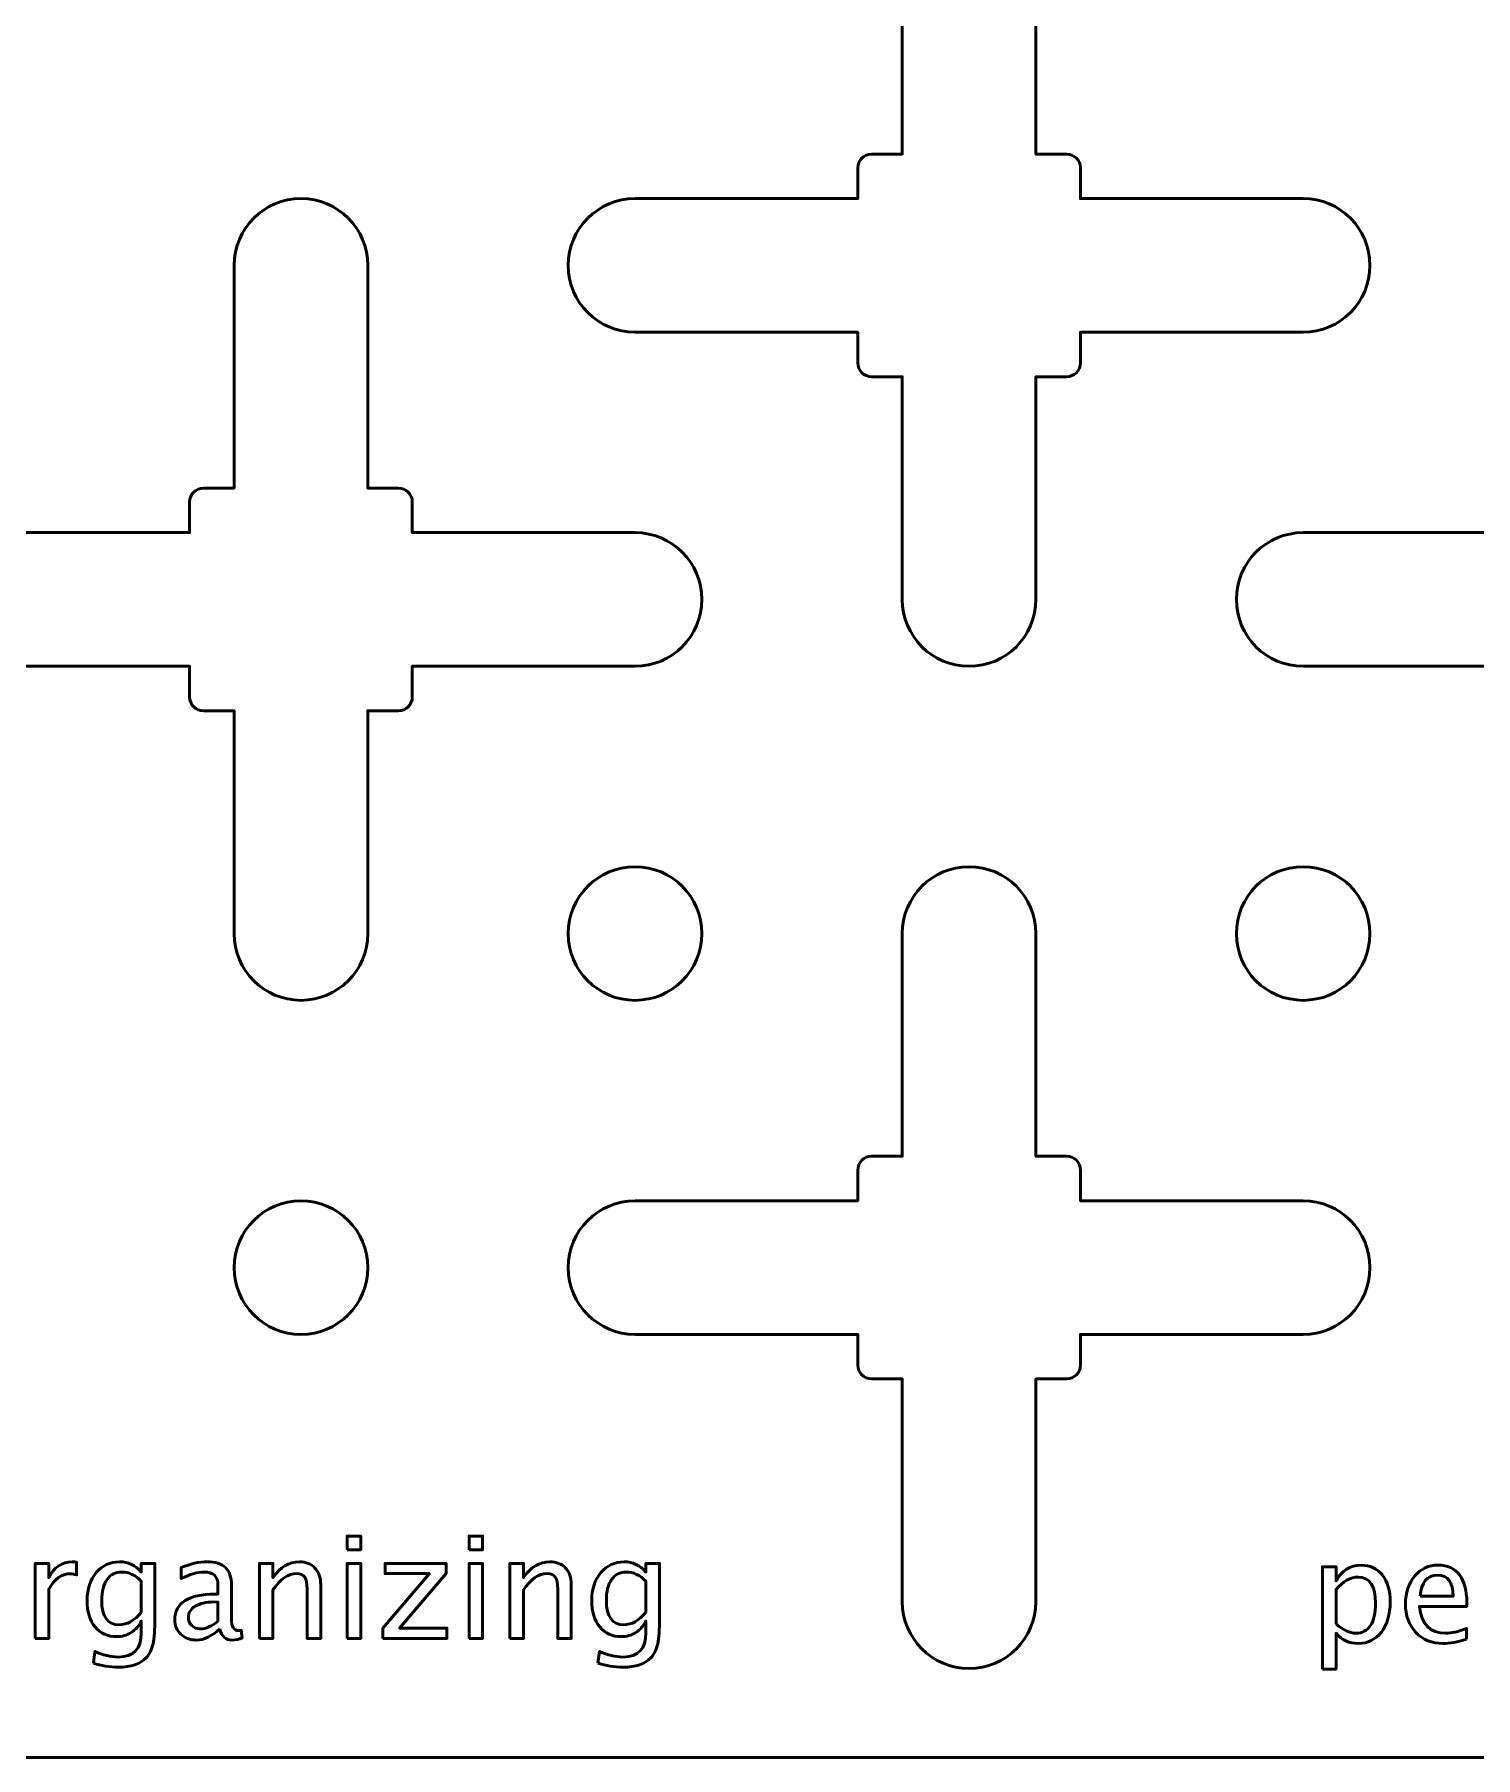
# Model space of a CAD drawing. Header units: centimetres. Extents: x -27.7 to 27.7, y -29.8 to 29.8.
# Drawn here: x -20.7 to -14.23, y -29.75 to -22.01 of the extents above; entities that cross this region are included whole.
import ezdxf

# ---------------------------------------------------------------- set-up
doc = ezdxf.new("R2010")
doc.units = ezdxf.units.CM
doc.header["$MEASUREMENT"] = 0
doc.layers.add('Layer 1', color=7, linetype='Continuous')

msp = doc.modelspace()

# ---------------------------------------------------------------- linework, layer by layer
at = {"layer": 'Layer 1', "lineweight": 53}
for centre in [(-17.99999, -26.05001), (-14.99999, -26.05001), (-19.49999, -27.55001)]:
    msp.add_ellipse(centre, major_axis=(0, 0.30001), ratio=1, dxfattribs=at)
for points, knots in [([(-27.7, -29.25), (-27.7, -29.25), (-27.7, 28.15), (-27.7, 28.15), (-27.7, 28.15), (-27.7, 28.42614), (-27.47614, 28.65), (-27.2, 28.65), (-27.2, 28.65), (-27.2, 28.65), (27.2, 28.65), (27.2, 28.65), (27.2, 28.65), (27.47614, 28.65), (27.7, 28.42614), (27.7, 28.15), (27.7, 28.15), (27.7, 28.15), (27.7, -29.25), (27.7, -29.25), (27.7, -29.25), (27.7, -29.52614), (27.47614, -29.75), (27.2, -29.75), (27.2, -29.75), (27.2, -29.75), (-27.2, -29.75), (-27.2, -29.75), (-27.2, -29.75), (-27.47614, -29.75), (-27.7, -29.52614), (-27.7, -29.25)], [0, 0, 0, 0, 0.1111111, 0.1111111, 0.1111111, 0.1111111, 0.2222222, 0.2222222, 0.2222222, 0.2222222, 0.3333333, 0.3333333, 0.3333333, 0.3333333, 0.4444444, 0.4444444, 0.4444444, 0.4444444, 0.5555556, 0.5555556, 0.5555556, 0.5555556, 0.6666667, 0.6666667, 0.6666667, 0.6666667, 0.7777778, 0.7777778, 0.7777778, 0.7777778, 1, 1, 1, 1]), ([(-16.8, -24.55), (-16.8, -24.55), (-16.8, -23.54998), (-16.8, -23.54998), (-16.8, -23.54998), (-16.8, -23.54998), (-16.9375, -23.54998), (-16.9375, -23.54998), (-16.9375, -23.54998), (-16.97202, -23.54998), (-17, -23.52199), (-17, -23.48748), (-17, -23.48748), (-17, -23.48748), (-17, -23.35), (-17, -23.35), (-17, -23.35), (-17, -23.35), (-18, -23.35), (-18, -23.35), (-18, -23.35), (-18.16569, -23.35), (-18.3, -23.21569), (-18.3, -23.05), (-18.3, -23.05), (-18.3, -22.88431), (-18.16569, -22.75), (-18, -22.75), (-18, -22.75), (-18, -22.75), (-17, -22.75), (-17, -22.75), (-17, -22.75), (-17, -22.75), (-17, -22.61252), (-17, -22.61252), (-17, -22.61252), (-17, -22.57801), (-16.97202, -22.55002), (-16.9375, -22.55002), (-16.9375, -22.55002), (-16.9375, -22.55002), (-16.8, -22.55002), (-16.8, -22.55002), (-16.8, -22.55002), (-16.8, -22.55002), (-16.8, -21.55), (-16.8, -21.55), (-16.8, -21.55), (-16.8, -21.38431), (-16.66569, -21.25), (-16.5, -21.25), (-16.5, -21.25), (-16.33431, -21.25), (-16.2, -21.38431), (-16.2, -21.55), (-16.2, -21.55), (-16.2, -21.55), (-16.2, -22.55002), (-16.2, -22.55002), (-16.2, -22.55002), (-16.2, -22.55002), (-16.0625, -22.55002), (-16.0625, -22.55002), (-16.0625, -22.55002), (-16.02798, -22.55002), (-16, -22.57801), (-16, -22.61252), (-16, -22.61252), (-16, -22.61252), (-16, -22.75), (-16, -22.75), (-16, -22.75), (-16, -22.75), (-15, -22.75), (-15, -22.75), (-15, -22.75), (-14.83431, -22.75), (-14.7, -22.88431), (-14.7, -23.05), (-14.7, -23.05), (-14.7, -23.21569), (-14.83431, -23.35), (-15, -23.35), (-15, -23.35), (-15, -23.35), (-16, -23.35), (-16, -23.35), (-16, -23.35), (-16, -23.35), (-16, -23.48748), (-16, -23.48748), (-16, -23.48748), (-16, -23.52199), (-16.02798, -23.54998), (-16.0625, -23.54998), (-16.0625, -23.54998), (-16.0625, -23.54998), (-16.2, -23.54998), (-16.2, -23.54998), (-16.2, -23.54998), (-16.2, -23.54998), (-16.2, -24.55), (-16.2, -24.55), (-16.2, -24.55), (-16.2, -24.71569), (-16.33431, -24.85), (-16.5, -24.85), (-16.5, -24.85), (-16.66569, -24.85), (-16.8, -24.71569), (-16.8, -24.55)], [0, 0, 0, 0, 0.0344828, 0.0344828, 0.0344828, 0.0344828, 0.0689655, 0.0689655, 0.0689655, 0.0689655, 0.1034483, 0.1034483, 0.1034483, 0.1034483, 0.137931, 0.137931, 0.137931, 0.137931, 0.1724138, 0.1724138, 0.1724138, 0.1724138, 0.2068966, 0.2068966, 0.2068966, 0.2068966, 0.2413793, 0.2413793, 0.2413793, 0.2413793, 0.2758621, 0.2758621, 0.2758621, 0.2758621, 0.3103448, 0.3103448, 0.3103448, 0.3103448, 0.3448276, 0.3448276, 0.3448276, 0.3448276, 0.3793103, 0.3793103, 0.3793103, 0.3793103, 0.4137931, 0.4137931, 0.4137931, 0.4137931, 0.4482759, 0.4482759, 0.4482759, 0.4482759, 0.4827586, 0.4827586, 0.4827586, 0.4827586, 0.5172414, 0.5172414, 0.5172414, 0.5172414, 0.5517241, 0.5517241, 0.5517241, 0.5517241, 0.5862069, 0.5862069, 0.5862069, 0.5862069, 0.6206897, 0.6206897, 0.6206897, 0.6206897, 0.6551724, 0.6551724, 0.6551724, 0.6551724, 0.6896552, 0.6896552, 0.6896552, 0.6896552, 0.7241379, 0.7241379, 0.7241379, 0.7241379, 0.7586207, 0.7586207, 0.7586207, 0.7586207, 0.7931034, 0.7931034, 0.7931034, 0.7931034, 0.8275862, 0.8275862, 0.8275862, 0.8275862, 0.862069, 0.862069, 0.862069, 0.862069, 0.8965517, 0.8965517, 0.8965517, 0.8965517, 0.9310345, 0.9310345, 0.9310345, 0.9310345, 1, 1, 1, 1]), ([(-19.8, -26.05), (-19.8, -26.05), (-19.8, -25.04998), (-19.8, -25.04998), (-19.8, -25.04998), (-19.8, -25.04998), (-19.9375, -25.04998), (-19.9375, -25.04998), (-19.9375, -25.04998), (-19.97202, -25.04998), (-20, -25.02199), (-20, -24.98748), (-20, -24.98748), (-20, -24.98748), (-20, -24.85), (-20, -24.85), (-20, -24.85), (-20, -24.85), (-21, -24.85), (-21, -24.85), (-21, -24.85), (-21.16569, -24.85), (-21.3, -24.71569), (-21.3, -24.55), (-21.3, -24.55), (-21.3, -24.38431), (-21.16569, -24.25), (-21, -24.25), (-21, -24.25), (-21, -24.25), (-20, -24.25), (-20, -24.25), (-20, -24.25), (-20, -24.25), (-20, -24.11252), (-20, -24.11252), (-20, -24.11252), (-20, -24.07801), (-19.97202, -24.05002), (-19.9375, -24.05002), (-19.9375, -24.05002), (-19.9375, -24.05002), (-19.8, -24.05002), (-19.8, -24.05002), (-19.8, -24.05002), (-19.8, -24.05002), (-19.8, -23.05), (-19.8, -23.05), (-19.8, -23.05), (-19.8, -22.88431), (-19.66569, -22.75), (-19.5, -22.75), (-19.5, -22.75), (-19.33431, -22.75), (-19.2, -22.88431), (-19.2, -23.05), (-19.2, -23.05), (-19.2, -23.05), (-19.2, -24.05002), (-19.2, -24.05002), (-19.2, -24.05002), (-19.2, -24.05002), (-19.0625, -24.05002), (-19.0625, -24.05002), (-19.0625, -24.05002), (-19.02798, -24.05002), (-19, -24.07801), (-19, -24.11252), (-19, -24.11252), (-19, -24.11252), (-19, -24.25), (-19, -24.25), (-19, -24.25), (-19, -24.25), (-18, -24.25), (-18, -24.25), (-18, -24.25), (-17.83431, -24.25), (-17.7, -24.38431), (-17.7, -24.55), (-17.7, -24.55), (-17.7, -24.71569), (-17.83431, -24.85), (-18, -24.85), (-18, -24.85), (-18, -24.85), (-19, -24.85), (-19, -24.85), (-19, -24.85), (-19, -24.85), (-19, -24.98748), (-19, -24.98748), (-19, -24.98748), (-19, -25.02199), (-19.02798, -25.04998), (-19.0625, -25.04998), (-19.0625, -25.04998), (-19.0625, -25.04998), (-19.2, -25.04998), (-19.2, -25.04998), (-19.2, -25.04998), (-19.2, -25.04998), (-19.2, -26.05), (-19.2, -26.05), (-19.2, -26.05), (-19.2, -26.21569), (-19.33431, -26.35), (-19.5, -26.35), (-19.5, -26.35), (-19.66569, -26.35), (-19.8, -26.21569), (-19.8, -26.05)], [0, 0, 0, 0, 0.0344828, 0.0344828, 0.0344828, 0.0344828, 0.0689655, 0.0689655, 0.0689655, 0.0689655, 0.1034483, 0.1034483, 0.1034483, 0.1034483, 0.137931, 0.137931, 0.137931, 0.137931, 0.1724138, 0.1724138, 0.1724138, 0.1724138, 0.2068966, 0.2068966, 0.2068966, 0.2068966, 0.2413793, 0.2413793, 0.2413793, 0.2413793, 0.2758621, 0.2758621, 0.2758621, 0.2758621, 0.3103448, 0.3103448, 0.3103448, 0.3103448, 0.3448276, 0.3448276, 0.3448276, 0.3448276, 0.3793103, 0.3793103, 0.3793103, 0.3793103, 0.4137931, 0.4137931, 0.4137931, 0.4137931, 0.4482759, 0.4482759, 0.4482759, 0.4482759, 0.4827586, 0.4827586, 0.4827586, 0.4827586, 0.5172414, 0.5172414, 0.5172414, 0.5172414, 0.5517241, 0.5517241, 0.5517241, 0.5517241, 0.5862069, 0.5862069, 0.5862069, 0.5862069, 0.6206897, 0.6206897, 0.6206897, 0.6206897, 0.6551724, 0.6551724, 0.6551724, 0.6551724, 0.6896552, 0.6896552, 0.6896552, 0.6896552, 0.7241379, 0.7241379, 0.7241379, 0.7241379, 0.7586207, 0.7586207, 0.7586207, 0.7586207, 0.7931034, 0.7931034, 0.7931034, 0.7931034, 0.8275862, 0.8275862, 0.8275862, 0.8275862, 0.862069, 0.862069, 0.862069, 0.862069, 0.8965517, 0.8965517, 0.8965517, 0.8965517, 0.9310345, 0.9310345, 0.9310345, 0.9310345, 1, 1, 1, 1]), ([(-13.8, -26.05), (-13.8, -26.05), (-13.8, -25.04998), (-13.8, -25.04998), (-13.8, -25.04998), (-13.8, -25.04998), (-13.9375, -25.04998), (-13.9375, -25.04998), (-13.9375, -25.04998), (-13.97202, -25.04998), (-14, -25.02199), (-14, -24.98748), (-14, -24.98748), (-14, -24.98748), (-14, -24.85), (-14, -24.85), (-14, -24.85), (-14, -24.85), (-15, -24.85), (-15, -24.85), (-15, -24.85), (-15.16569, -24.85), (-15.3, -24.71569), (-15.3, -24.55), (-15.3, -24.55), (-15.3, -24.38431), (-15.16569, -24.25), (-15, -24.25), (-15, -24.25), (-15, -24.25), (-14, -24.25), (-14, -24.25), (-14, -24.25), (-14, -24.25), (-14, -24.11252), (-14, -24.11252), (-14, -24.11252), (-14, -24.07801), (-13.97202, -24.05002), (-13.9375, -24.05002), (-13.9375, -24.05002), (-13.9375, -24.05002), (-13.8, -24.05002), (-13.8, -24.05002), (-13.8, -24.05002), (-13.8, -24.05002), (-13.8, -23.05), (-13.8, -23.05), (-13.8, -23.05), (-13.8, -22.88431), (-13.66569, -22.75), (-13.5, -22.75), (-13.5, -22.75), (-13.33431, -22.75), (-13.2, -22.88431), (-13.2, -23.05), (-13.2, -23.05), (-13.2, -23.05), (-13.2, -24.05002), (-13.2, -24.05002), (-13.2, -24.05002), (-13.2, -24.05002), (-13.0625, -24.05002), (-13.0625, -24.05002), (-13.0625, -24.05002), (-13.02798, -24.05002), (-13, -24.07801), (-13, -24.11252), (-13, -24.11252), (-13, -24.11252), (-13, -24.25), (-13, -24.25), (-13, -24.25), (-13, -24.25), (-12, -24.25), (-12, -24.25), (-12, -24.25), (-11.83431, -24.25), (-11.7, -24.38431), (-11.7, -24.55), (-11.7, -24.55), (-11.7, -24.71569), (-11.83431, -24.85), (-12, -24.85), (-12, -24.85), (-12, -24.85), (-13, -24.85), (-13, -24.85), (-13, -24.85), (-13, -24.85), (-13, -24.98748), (-13, -24.98748), (-13, -24.98748), (-13, -25.02199), (-13.02798, -25.04998), (-13.0625, -25.04998), (-13.0625, -25.04998), (-13.0625, -25.04998), (-13.2, -25.04998), (-13.2, -25.04998), (-13.2, -25.04998), (-13.2, -25.04998), (-13.2, -26.05), (-13.2, -26.05), (-13.2, -26.05), (-13.2, -26.21569), (-13.33431, -26.35), (-13.5, -26.35), (-13.5, -26.35), (-13.66569, -26.35), (-13.8, -26.21569), (-13.8, -26.05)], [0, 0, 0, 0, 0.0344828, 0.0344828, 0.0344828, 0.0344828, 0.0689655, 0.0689655, 0.0689655, 0.0689655, 0.1034483, 0.1034483, 0.1034483, 0.1034483, 0.137931, 0.137931, 0.137931, 0.137931, 0.1724138, 0.1724138, 0.1724138, 0.1724138, 0.2068966, 0.2068966, 0.2068966, 0.2068966, 0.2413793, 0.2413793, 0.2413793, 0.2413793, 0.2758621, 0.2758621, 0.2758621, 0.2758621, 0.3103448, 0.3103448, 0.3103448, 0.3103448, 0.3448276, 0.3448276, 0.3448276, 0.3448276, 0.3793103, 0.3793103, 0.3793103, 0.3793103, 0.4137931, 0.4137931, 0.4137931, 0.4137931, 0.4482759, 0.4482759, 0.4482759, 0.4482759, 0.4827586, 0.4827586, 0.4827586, 0.4827586, 0.5172414, 0.5172414, 0.5172414, 0.5172414, 0.5517241, 0.5517241, 0.5517241, 0.5517241, 0.5862069, 0.5862069, 0.5862069, 0.5862069, 0.6206897, 0.6206897, 0.6206897, 0.6206897, 0.6551724, 0.6551724, 0.6551724, 0.6551724, 0.6896552, 0.6896552, 0.6896552, 0.6896552, 0.7241379, 0.7241379, 0.7241379, 0.7241379, 0.7586207, 0.7586207, 0.7586207, 0.7586207, 0.7931034, 0.7931034, 0.7931034, 0.7931034, 0.8275862, 0.8275862, 0.8275862, 0.8275862, 0.862069, 0.862069, 0.862069, 0.862069, 0.8965517, 0.8965517, 0.8965517, 0.8965517, 0.9310345, 0.9310345, 0.9310345, 0.9310345, 1, 1, 1, 1]), ([(-16.8, -29.05), (-16.8, -29.05), (-16.8, -28.04998), (-16.8, -28.04998), (-16.8, -28.04998), (-16.8, -28.04998), (-16.9375, -28.04998), (-16.9375, -28.04998), (-16.9375, -28.04998), (-16.97202, -28.04998), (-17, -28.02199), (-17, -27.98748), (-17, -27.98748), (-17, -27.98748), (-17, -27.85), (-17, -27.85), (-17, -27.85), (-17, -27.85), (-18, -27.85), (-18, -27.85), (-18, -27.85), (-18.16569, -27.85), (-18.3, -27.71569), (-18.3, -27.55), (-18.3, -27.55), (-18.3, -27.38431), (-18.16569, -27.25), (-18, -27.25), (-18, -27.25), (-18, -27.25), (-17, -27.25), (-17, -27.25), (-17, -27.25), (-17, -27.25), (-17, -27.11252), (-17, -27.11252), (-17, -27.11252), (-17, -27.07801), (-16.97202, -27.05002), (-16.9375, -27.05002), (-16.9375, -27.05002), (-16.9375, -27.05002), (-16.8, -27.05002), (-16.8, -27.05002), (-16.8, -27.05002), (-16.8, -27.05002), (-16.8, -26.05), (-16.8, -26.05), (-16.8, -26.05), (-16.8, -25.88431), (-16.66569, -25.75), (-16.5, -25.75), (-16.5, -25.75), (-16.33431, -25.75), (-16.2, -25.88431), (-16.2, -26.05), (-16.2, -26.05), (-16.2, -26.05), (-16.2, -27.05002), (-16.2, -27.05002), (-16.2, -27.05002), (-16.2, -27.05002), (-16.0625, -27.05002), (-16.0625, -27.05002), (-16.0625, -27.05002), (-16.02798, -27.05002), (-16, -27.07801), (-16, -27.11252), (-16, -27.11252), (-16, -27.11252), (-16, -27.25), (-16, -27.25), (-16, -27.25), (-16, -27.25), (-15, -27.25), (-15, -27.25), (-15, -27.25), (-14.83431, -27.25), (-14.7, -27.38431), (-14.7, -27.55), (-14.7, -27.55), (-14.7, -27.71569), (-14.83431, -27.85), (-15, -27.85), (-15, -27.85), (-15, -27.85), (-16, -27.85), (-16, -27.85), (-16, -27.85), (-16, -27.85), (-16, -27.98748), (-16, -27.98748), (-16, -27.98748), (-16, -28.02199), (-16.02798, -28.04998), (-16.0625, -28.04998), (-16.0625, -28.04998), (-16.0625, -28.04998), (-16.2, -28.04998), (-16.2, -28.04998), (-16.2, -28.04998), (-16.2, -28.04998), (-16.2, -29.05), (-16.2, -29.05), (-16.2, -29.05), (-16.2, -29.21569), (-16.33431, -29.35), (-16.5, -29.35), (-16.5, -29.35), (-16.66569, -29.35), (-16.8, -29.21569), (-16.8, -29.05)], [0, 0, 0, 0, 0.0344828, 0.0344828, 0.0344828, 0.0344828, 0.0689655, 0.0689655, 0.0689655, 0.0689655, 0.1034483, 0.1034483, 0.1034483, 0.1034483, 0.137931, 0.137931, 0.137931, 0.137931, 0.1724138, 0.1724138, 0.1724138, 0.1724138, 0.2068966, 0.2068966, 0.2068966, 0.2068966, 0.2413793, 0.2413793, 0.2413793, 0.2413793, 0.2758621, 0.2758621, 0.2758621, 0.2758621, 0.3103448, 0.3103448, 0.3103448, 0.3103448, 0.3448276, 0.3448276, 0.3448276, 0.3448276, 0.3793103, 0.3793103, 0.3793103, 0.3793103, 0.4137931, 0.4137931, 0.4137931, 0.4137931, 0.4482759, 0.4482759, 0.4482759, 0.4482759, 0.4827586, 0.4827586, 0.4827586, 0.4827586, 0.5172414, 0.5172414, 0.5172414, 0.5172414, 0.5517241, 0.5517241, 0.5517241, 0.5517241, 0.5862069, 0.5862069, 0.5862069, 0.5862069, 0.6206897, 0.6206897, 0.6206897, 0.6206897, 0.6551724, 0.6551724, 0.6551724, 0.6551724, 0.6896552, 0.6896552, 0.6896552, 0.6896552, 0.7241379, 0.7241379, 0.7241379, 0.7241379, 0.7586207, 0.7586207, 0.7586207, 0.7586207, 0.7931034, 0.7931034, 0.7931034, 0.7931034, 0.8275862, 0.8275862, 0.8275862, 0.8275862, 0.862069, 0.862069, 0.862069, 0.862069, 0.8965517, 0.8965517, 0.8965517, 0.8965517, 0.9310345, 0.9310345, 0.9310345, 0.9310345, 1, 1, 1, 1])]:
    msp.add_open_spline(points, degree=3, knots=knots, dxfattribs=at)
at = {"layer": 'Layer 1', "color": 5, "lineweight": 53}
for points, knots in [([(-19.29268, -28.81664), (-19.29268, -28.81664), (-19.29268, -28.75568), (-19.29268, -28.75568), (-19.29268, -28.75568), (-19.29268, -28.75568), (-19.23172, -28.75568), (-19.23172, -28.75568), (-19.23172, -28.75568), (-19.23172, -28.75568), (-19.23172, -28.81664), (-19.23172, -28.81664), (-19.23172, -28.81664), (-19.23172, -28.81664), (-19.29268, -28.81664), (-19.29268, -28.81664)], [0, 0, 0, 0, 0.2, 0.2, 0.2, 0.2, 0.4, 0.4, 0.4, 0.4, 0.6, 0.6, 0.6, 0.6, 1, 1, 1, 1]), ([(-18.7452, -28.81664), (-18.7452, -28.81664), (-18.7452, -28.75568), (-18.7452, -28.75568), (-18.7452, -28.75568), (-18.7452, -28.75568), (-18.68424, -28.75568), (-18.68424, -28.75568), (-18.68424, -28.75568), (-18.68424, -28.75568), (-18.68424, -28.81664), (-18.68424, -28.81664), (-18.68424, -28.81664), (-18.68424, -28.81664), (-18.7452, -28.81664), (-18.7452, -28.81664)], [0, 0, 0, 0, 0.2, 0.2, 0.2, 0.2, 0.4, 0.4, 0.4, 0.4, 0.6, 0.6, 0.6, 0.6, 1, 1, 1, 1]), ([(-20.69317, -29.21479), (-20.69317, -29.21479), (-20.69317, -28.87824), (-20.69317, -28.87824), (-20.69317, -28.87824), (-20.69317, -28.87824), (-20.63221, -28.87824), (-20.63221, -28.87824), (-20.63221, -28.87824), (-20.63221, -28.87824), (-20.63221, -28.94185), (-20.63221, -28.94185), (-20.63221, -28.94185), (-20.60797, -28.89475), (-20.57284, -28.87125), (-20.52669, -28.87125), (-20.52669, -28.87125), (-20.52045, -28.87125), (-20.51389, -28.87178), (-20.50711, -28.87284), (-20.50711, -28.87284), (-20.50711, -28.87284), (-20.50711, -28.92989), (-20.50711, -28.92989), (-20.50711, -28.92989), (-20.5177, -28.92639), (-20.52701, -28.92459), (-20.53505, -28.92459), (-20.53505, -28.92459), (-20.57379, -28.92459), (-20.60617, -28.94745), (-20.63221, -28.99328), (-20.63221, -28.99328), (-20.63221, -28.99328), (-20.63221, -29.21479), (-20.63221, -29.21479), (-20.63221, -29.21479), (-20.63221, -29.21479), (-20.69317, -29.21479), (-20.69317, -29.21479)], [0, 0, 0, 0, 0.0909091, 0.0909091, 0.0909091, 0.0909091, 0.1818182, 0.1818182, 0.1818182, 0.1818182, 0.2727273, 0.2727273, 0.2727273, 0.2727273, 0.3636364, 0.3636364, 0.3636364, 0.3636364, 0.4545455, 0.4545455, 0.4545455, 0.4545455, 0.5454545, 0.5454545, 0.5454545, 0.5454545, 0.6363636, 0.6363636, 0.6363636, 0.6363636, 0.7272727, 0.7272727, 0.7272727, 0.7272727, 0.8181818, 0.8181818, 0.8181818, 0.8181818, 1, 1, 1, 1]), ([(-20.43208, -29.32655), (-20.43208, -29.32655), (-20.42488, -29.27385), (-20.42488, -29.27385), (-20.42488, -29.27385), (-20.38953, -29.29036), (-20.3545, -29.29861), (-20.3199, -29.29861), (-20.3199, -29.29861), (-20.25121, -29.29861), (-20.21681, -29.2622), (-20.21681, -29.1895), (-20.21681, -29.1895), (-20.21681, -29.1895), (-20.21681, -29.13658), (-20.21681, -29.13658), (-20.21681, -29.13658), (-20.2274, -29.15891), (-20.24243, -29.17616), (-20.26201, -29.18854), (-20.26201, -29.18854), (-20.28158, -29.20093), (-20.30339, -29.20717), (-20.32741, -29.20717), (-20.32741, -29.20717), (-20.36816, -29.20717), (-20.40044, -29.19256), (-20.42425, -29.16335), (-20.42425, -29.16335), (-20.44806, -29.13414), (-20.46002, -29.09456), (-20.46002, -29.04461), (-20.46002, -29.04461), (-20.46002, -28.99349), (-20.44647, -28.95179), (-20.41938, -28.91951), (-20.41938, -28.91951), (-20.39218, -28.88734), (-20.35715, -28.87125), (-20.31408, -28.87125), (-20.31408, -28.87125), (-20.2764, -28.87125), (-20.24391, -28.88649), (-20.21681, -28.91708), (-20.21681, -28.91708), (-20.21681, -28.91708), (-20.21681, -28.87824), (-20.21681, -28.87824), (-20.21681, -28.87824), (-20.21681, -28.87824), (-20.15585, -28.87824), (-20.15585, -28.87824), (-20.15585, -28.87824), (-20.15585, -28.87824), (-20.15585, -29.12293), (-20.15585, -29.12293), (-20.15585, -29.12293), (-20.15585, -29.17553), (-20.15861, -29.21447), (-20.16411, -29.23977), (-20.16411, -29.23977), (-20.16951, -29.26506), (-20.17988, -29.2858), (-20.19491, -29.30189), (-20.19491, -29.30189), (-20.22158, -29.33015), (-20.26328, -29.34433), (-20.3199, -29.34433), (-20.3199, -29.34433), (-20.35874, -29.34433), (-20.3961, -29.3384), (-20.43208, -29.32655)], [0, 0, 0, 0, 0.0526316, 0.0526316, 0.0526316, 0.0526316, 0.1052632, 0.1052632, 0.1052632, 0.1052632, 0.1578947, 0.1578947, 0.1578947, 0.1578947, 0.2105263, 0.2105263, 0.2105263, 0.2105263, 0.2631579, 0.2631579, 0.2631579, 0.2631579, 0.3157895, 0.3157895, 0.3157895, 0.3157895, 0.3684211, 0.3684211, 0.3684211, 0.3684211, 0.4210526, 0.4210526, 0.4210526, 0.4210526, 0.4736842, 0.4736842, 0.4736842, 0.4736842, 0.5263158, 0.5263158, 0.5263158, 0.5263158, 0.5789474, 0.5789474, 0.5789474, 0.5789474, 0.6315789, 0.6315789, 0.6315789, 0.6315789, 0.6842105, 0.6842105, 0.6842105, 0.6842105, 0.7368421, 0.7368421, 0.7368421, 0.7368421, 0.7894737, 0.7894737, 0.7894737, 0.7894737, 0.8421053, 0.8421053, 0.8421053, 0.8421053, 0.8947368, 0.8947368, 0.8947368, 0.8947368, 1, 1, 1, 1]), ([(-20.21681, -29.09837), (-20.21681, -29.09837), (-20.21681, -28.95878), (-20.21681, -28.95878), (-20.21681, -28.95878), (-20.2437, -28.93094), (-20.27301, -28.91697), (-20.30466, -28.91697), (-20.30466, -28.91697), (-20.33281, -28.91697), (-20.35482, -28.92819), (-20.3707, -28.95074), (-20.3707, -28.95074), (-20.38668, -28.97317), (-20.39461, -29.00439), (-20.39461, -29.04419), (-20.39461, -29.04419), (-20.39461, -29.11732), (-20.36869, -29.15383), (-20.31672, -29.15383), (-20.31672, -29.15383), (-20.28137, -29.15383), (-20.24804, -29.13531), (-20.21681, -29.09837)], [0, 0, 0, 0, 0.1428571, 0.1428571, 0.1428571, 0.1428571, 0.2857143, 0.2857143, 0.2857143, 0.2857143, 0.4285714, 0.4285714, 0.4285714, 0.4285714, 0.5714286, 0.5714286, 0.5714286, 0.5714286, 0.7142857, 0.7142857, 0.7142857, 0.7142857, 1, 1, 1, 1]), ([(-19.86397, -29.17193), (-19.90059, -29.20558), (-19.93583, -29.22241), (-19.9697, -29.22241), (-19.9697, -29.22241), (-19.99753, -29.22241), (-20.02071, -29.21373), (-20.03902, -29.19627), (-20.03902, -29.19627), (-20.05743, -29.17881), (-20.06664, -29.15679), (-20.06664, -29.13023), (-20.06664, -29.13023), (-20.06664, -29.0935), (-20.05119, -29.06525), (-20.02028, -29.04556), (-20.02028, -29.04556), (-19.98938, -29.02588), (-19.94504, -29.01603), (-19.88725, -29.01603), (-19.88725, -29.01603), (-19.88725, -29.01603), (-19.87296, -29.01603), (-19.87296, -29.01603), (-19.87296, -29.01603), (-19.87296, -29.01603), (-19.87296, -28.9755), (-19.87296, -28.9755), (-19.87296, -28.9755), (-19.87296, -28.93645), (-19.89328, -28.91697), (-19.93403, -28.91697), (-19.93403, -28.91697), (-19.96557, -28.91697), (-20.00007, -28.92692), (-20.03743, -28.94682), (-20.03743, -28.94682), (-20.03743, -28.94682), (-20.03743, -28.89665), (-20.03743, -28.89665), (-20.03743, -28.89665), (-19.99637, -28.87972), (-19.95763, -28.87125), (-19.92133, -28.87125), (-19.92133, -28.87125), (-19.88397, -28.87125), (-19.85635, -28.87972), (-19.83867, -28.89676), (-19.83867, -28.89676), (-19.82089, -28.9138), (-19.812, -28.94005), (-19.812, -28.9755), (-19.812, -28.9755), (-19.812, -28.9755), (-19.812, -29.12758), (-19.812, -29.12758), (-19.812, -29.12758), (-19.812, -29.1624), (-19.80132, -29.17986), (-19.77983, -29.17986), (-19.77983, -29.17986), (-19.77719, -29.17986), (-19.77327, -29.17944), (-19.76808, -29.17859), (-19.76808, -29.17859), (-19.76808, -29.17859), (-19.76374, -29.21246), (-19.76374, -29.21246), (-19.76374, -29.21246), (-19.77761, -29.21913), (-19.79285, -29.22241), (-19.80957, -29.22241), (-19.80957, -29.22241), (-19.83804, -29.22241), (-19.85614, -29.20558), (-19.86397, -29.17193)], [0, 0, 0, 0, 0.05, 0.05, 0.05, 0.05, 0.1, 0.1, 0.1, 0.1, 0.15, 0.15, 0.15, 0.15, 0.2, 0.2, 0.2, 0.2, 0.25, 0.25, 0.25, 0.25, 0.3, 0.3, 0.3, 0.3, 0.35, 0.35, 0.35, 0.35, 0.4, 0.4, 0.4, 0.4, 0.45, 0.45, 0.45, 0.45, 0.5, 0.5, 0.5, 0.5, 0.55, 0.55, 0.55, 0.55, 0.6, 0.6, 0.6, 0.6, 0.65, 0.65, 0.65, 0.65, 0.7, 0.7, 0.7, 0.7, 0.75, 0.75, 0.75, 0.75, 0.8, 0.8, 0.8, 0.8, 0.85, 0.85, 0.85, 0.85, 0.9, 0.9, 0.9, 0.9, 1, 1, 1, 1]), ([(-19.6868, -29.21479), (-19.6868, -29.21479), (-19.6868, -28.87824), (-19.6868, -28.87824), (-19.6868, -28.87824), (-19.6868, -28.87824), (-19.62584, -28.87824), (-19.62584, -28.87824), (-19.62584, -28.87824), (-19.62584, -28.87824), (-19.62584, -28.94185), (-19.62584, -28.94185), (-19.62584, -28.94185), (-19.59356, -28.89475), (-19.55398, -28.87125), (-19.5072, -28.87125), (-19.5072, -28.87125), (-19.47778, -28.87125), (-19.45439, -28.88046), (-19.43714, -28.89898), (-19.43714, -28.89898), (-19.41989, -28.9174), (-19.41121, -28.94227), (-19.41121, -28.97338), (-19.41121, -28.97338), (-19.41121, -28.97338), (-19.41121, -29.21479), (-19.41121, -29.21479), (-19.41121, -29.21479), (-19.41121, -29.21479), (-19.47217, -29.21479), (-19.47217, -29.21479), (-19.47217, -29.21479), (-19.47217, -29.21479), (-19.47217, -28.99328), (-19.47217, -28.99328), (-19.47217, -28.99328), (-19.47217, -28.9683), (-19.47587, -28.95052), (-19.48318, -28.93994), (-19.48318, -28.93994), (-19.49058, -28.92925), (-19.50276, -28.92396), (-19.51979, -28.92396), (-19.51979, -28.92396), (-19.55726, -28.92396), (-19.59261, -28.94841), (-19.62584, -28.9973), (-19.62584, -28.9973), (-19.62584, -28.9973), (-19.62584, -29.21479), (-19.62584, -29.21479), (-19.62584, -29.21479), (-19.62584, -29.21479), (-19.6868, -29.21479), (-19.6868, -29.21479)], [0, 0, 0, 0, 0.0666667, 0.0666667, 0.0666667, 0.0666667, 0.1333333, 0.1333333, 0.1333333, 0.1333333, 0.2, 0.2, 0.2, 0.2, 0.2666667, 0.2666667, 0.2666667, 0.2666667, 0.3333333, 0.3333333, 0.3333333, 0.3333333, 0.4, 0.4, 0.4, 0.4, 0.4666667, 0.4666667, 0.4666667, 0.4666667, 0.5333333, 0.5333333, 0.5333333, 0.5333333, 0.6, 0.6, 0.6, 0.6, 0.6666667, 0.6666667, 0.6666667, 0.6666667, 0.7333333, 0.7333333, 0.7333333, 0.7333333, 0.8, 0.8, 0.8, 0.8, 0.8666667, 0.8666667, 0.8666667, 0.8666667, 1, 1, 1, 1]), ([(-19.29268, -29.21479), (-19.29268, -29.21479), (-19.29268, -28.87824), (-19.29268, -28.87824), (-19.29268, -28.87824), (-19.29268, -28.87824), (-19.23172, -28.87824), (-19.23172, -28.87824), (-19.23172, -28.87824), (-19.23172, -28.87824), (-19.23172, -29.21479), (-19.23172, -29.21479), (-19.23172, -29.21479), (-19.23172, -29.21479), (-19.29268, -29.21479), (-19.29268, -29.21479)], [0, 0, 0, 0, 0.2, 0.2, 0.2, 0.2, 0.4, 0.4, 0.4, 0.4, 0.6, 0.6, 0.6, 0.6, 1, 1, 1, 1]), ([(-19.13202, -29.21479), (-19.13202, -29.21479), (-19.13202, -29.16907), (-19.13202, -29.16907), (-19.13202, -29.16907), (-19.13202, -29.16907), (-18.92321, -28.92396), (-18.92321, -28.92396), (-18.92321, -28.92396), (-18.92321, -28.92396), (-19.12239, -28.92396), (-19.12239, -28.92396), (-19.12239, -28.92396), (-19.12239, -28.92396), (-19.12239, -28.87824), (-19.12239, -28.87824), (-19.12239, -28.87824), (-19.12239, -28.87824), (-18.84817, -28.87824), (-18.84817, -28.87824), (-18.84817, -28.87824), (-18.84817, -28.87824), (-18.84817, -28.92396), (-18.84817, -28.92396), (-18.84817, -28.92396), (-18.84817, -28.92396), (-19.05698, -29.16907), (-19.05698, -29.16907), (-19.05698, -29.16907), (-19.05698, -29.16907), (-18.84436, -29.16907), (-18.84436, -29.16907), (-18.84436, -29.16907), (-18.84436, -29.16907), (-18.84436, -29.21479), (-18.84436, -29.21479), (-18.84436, -29.21479), (-18.84436, -29.21479), (-19.13202, -29.21479), (-19.13202, -29.21479)], [0, 0, 0, 0, 0.0909091, 0.0909091, 0.0909091, 0.0909091, 0.1818182, 0.1818182, 0.1818182, 0.1818182, 0.2727273, 0.2727273, 0.2727273, 0.2727273, 0.3636364, 0.3636364, 0.3636364, 0.3636364, 0.4545455, 0.4545455, 0.4545455, 0.4545455, 0.5454545, 0.5454545, 0.5454545, 0.5454545, 0.6363636, 0.6363636, 0.6363636, 0.6363636, 0.7272727, 0.7272727, 0.7272727, 0.7272727, 0.8181818, 0.8181818, 0.8181818, 0.8181818, 1, 1, 1, 1]), ([(-18.7452, -29.21479), (-18.7452, -29.21479), (-18.7452, -28.87824), (-18.7452, -28.87824), (-18.7452, -28.87824), (-18.7452, -28.87824), (-18.68424, -28.87824), (-18.68424, -28.87824), (-18.68424, -28.87824), (-18.68424, -28.87824), (-18.68424, -29.21479), (-18.68424, -29.21479), (-18.68424, -29.21479), (-18.68424, -29.21479), (-18.7452, -29.21479), (-18.7452, -29.21479)], [0, 0, 0, 0, 0.2, 0.2, 0.2, 0.2, 0.4, 0.4, 0.4, 0.4, 0.6, 0.6, 0.6, 0.6, 1, 1, 1, 1]), ([(-18.56168, -29.21479), (-18.56168, -29.21479), (-18.56168, -28.87824), (-18.56168, -28.87824), (-18.56168, -28.87824), (-18.56168, -28.87824), (-18.50072, -28.87824), (-18.50072, -28.87824), (-18.50072, -28.87824), (-18.50072, -28.87824), (-18.50072, -28.94185), (-18.50072, -28.94185), (-18.50072, -28.94185), (-18.46844, -28.89475), (-18.42886, -28.87125), (-18.38208, -28.87125), (-18.38208, -28.87125), (-18.35266, -28.87125), (-18.32927, -28.88046), (-18.31202, -28.89898), (-18.31202, -28.89898), (-18.29477, -28.9174), (-18.28609, -28.94227), (-18.28609, -28.97338), (-18.28609, -28.97338), (-18.28609, -28.97338), (-18.28609, -29.21479), (-18.28609, -29.21479), (-18.28609, -29.21479), (-18.28609, -29.21479), (-18.34705, -29.21479), (-18.34705, -29.21479), (-18.34705, -29.21479), (-18.34705, -29.21479), (-18.34705, -28.99328), (-18.34705, -28.99328), (-18.34705, -28.99328), (-18.34705, -28.9683), (-18.35075, -28.95052), (-18.35806, -28.93994), (-18.35806, -28.93994), (-18.36546, -28.92925), (-18.37764, -28.92396), (-18.39467, -28.92396), (-18.39467, -28.92396), (-18.43214, -28.92396), (-18.46749, -28.94841), (-18.50072, -28.9973), (-18.50072, -28.9973), (-18.50072, -28.9973), (-18.50072, -29.21479), (-18.50072, -29.21479), (-18.50072, -29.21479), (-18.50072, -29.21479), (-18.56168, -29.21479), (-18.56168, -29.21479)], [0, 0, 0, 0, 0.0666667, 0.0666667, 0.0666667, 0.0666667, 0.1333333, 0.1333333, 0.1333333, 0.1333333, 0.2, 0.2, 0.2, 0.2, 0.2666667, 0.2666667, 0.2666667, 0.2666667, 0.3333333, 0.3333333, 0.3333333, 0.3333333, 0.4, 0.4, 0.4, 0.4, 0.4666667, 0.4666667, 0.4666667, 0.4666667, 0.5333333, 0.5333333, 0.5333333, 0.5333333, 0.6, 0.6, 0.6, 0.6, 0.6666667, 0.6666667, 0.6666667, 0.6666667, 0.7333333, 0.7333333, 0.7333333, 0.7333333, 0.8, 0.8, 0.8, 0.8, 0.8666667, 0.8666667, 0.8666667, 0.8666667, 1, 1, 1, 1]), ([(-18.16629, -29.32655), (-18.16629, -29.32655), (-18.15909, -29.27385), (-18.15909, -29.27385), (-18.15909, -29.27385), (-18.12374, -29.29036), (-18.08871, -29.29861), (-18.05411, -29.29861), (-18.05411, -29.29861), (-17.98542, -29.29861), (-17.95102, -29.2622), (-17.95102, -29.1895), (-17.95102, -29.1895), (-17.95102, -29.1895), (-17.95102, -29.13658), (-17.95102, -29.13658), (-17.95102, -29.13658), (-17.96161, -29.15891), (-17.97664, -29.17616), (-17.99622, -29.18854), (-17.99622, -29.18854), (-18.01579, -29.20093), (-18.0376, -29.20717), (-18.06162, -29.20717), (-18.06162, -29.20717), (-18.10237, -29.20717), (-18.13465, -29.19256), (-18.15846, -29.16335), (-18.15846, -29.16335), (-18.18227, -29.13414), (-18.19423, -29.09456), (-18.19423, -29.04461), (-18.19423, -29.04461), (-18.19423, -28.99349), (-18.18068, -28.95179), (-18.15359, -28.91951), (-18.15359, -28.91951), (-18.12639, -28.88734), (-18.09136, -28.87125), (-18.04829, -28.87125), (-18.04829, -28.87125), (-18.01061, -28.87125), (-17.97812, -28.88649), (-17.95102, -28.91708), (-17.95102, -28.91708), (-17.95102, -28.91708), (-17.95102, -28.87824), (-17.95102, -28.87824), (-17.95102, -28.87824), (-17.95102, -28.87824), (-17.89006, -28.87824), (-17.89006, -28.87824), (-17.89006, -28.87824), (-17.89006, -28.87824), (-17.89006, -29.12293), (-17.89006, -29.12293), (-17.89006, -29.12293), (-17.89006, -29.17553), (-17.89282, -29.21447), (-17.89832, -29.23977), (-17.89832, -29.23977), (-17.90372, -29.26506), (-17.91409, -29.2858), (-17.92912, -29.30189), (-17.92912, -29.30189), (-17.95579, -29.33015), (-17.99749, -29.34433), (-18.05411, -29.34433), (-18.05411, -29.34433), (-18.09295, -29.34433), (-18.13031, -29.3384), (-18.16629, -29.32655)], [0, 0, 0, 0, 0.0526316, 0.0526316, 0.0526316, 0.0526316, 0.1052632, 0.1052632, 0.1052632, 0.1052632, 0.1578947, 0.1578947, 0.1578947, 0.1578947, 0.2105263, 0.2105263, 0.2105263, 0.2105263, 0.2631579, 0.2631579, 0.2631579, 0.2631579, 0.3157895, 0.3157895, 0.3157895, 0.3157895, 0.3684211, 0.3684211, 0.3684211, 0.3684211, 0.4210526, 0.4210526, 0.4210526, 0.4210526, 0.4736842, 0.4736842, 0.4736842, 0.4736842, 0.5263158, 0.5263158, 0.5263158, 0.5263158, 0.5789474, 0.5789474, 0.5789474, 0.5789474, 0.6315789, 0.6315789, 0.6315789, 0.6315789, 0.6842105, 0.6842105, 0.6842105, 0.6842105, 0.7368421, 0.7368421, 0.7368421, 0.7368421, 0.7894737, 0.7894737, 0.7894737, 0.7894737, 0.8421053, 0.8421053, 0.8421053, 0.8421053, 0.8947368, 0.8947368, 0.8947368, 0.8947368, 1, 1, 1, 1]), ([(-17.95102, -29.09837), (-17.95102, -29.09837), (-17.95102, -28.95878), (-17.95102, -28.95878), (-17.95102, -28.95878), (-17.97791, -28.93094), (-18.00722, -28.91697), (-18.03887, -28.91697), (-18.03887, -28.91697), (-18.06702, -28.91697), (-18.08903, -28.92819), (-18.10491, -28.95074), (-18.10491, -28.95074), (-18.12089, -28.97317), (-18.12882, -29.00439), (-18.12882, -29.04419), (-18.12882, -29.04419), (-18.12882, -29.11732), (-18.1029, -29.15383), (-18.05093, -29.15383), (-18.05093, -29.15383), (-18.01558, -29.15383), (-17.98225, -29.13531), (-17.95102, -29.09837)], [0, 0, 0, 0, 0.1428571, 0.1428571, 0.1428571, 0.1428571, 0.2857143, 0.2857143, 0.2857143, 0.2857143, 0.4285714, 0.4285714, 0.4285714, 0.4285714, 0.5714286, 0.5714286, 0.5714286, 0.5714286, 0.7142857, 0.7142857, 0.7142857, 0.7142857, 1, 1, 1, 1]), ([(-14.91352, -29.35259), (-14.91352, -29.35259), (-14.91352, -28.89348), (-14.91352, -28.89348), (-14.91352, -28.89348), (-14.91352, -28.89348), (-14.85256, -28.89348), (-14.85256, -28.89348), (-14.85256, -28.89348), (-14.85256, -28.89348), (-14.85256, -28.95709), (-14.85256, -28.95709), (-14.85256, -28.95709), (-14.82758, -28.90999), (-14.79001, -28.88649), (-14.73995, -28.88649), (-14.73995, -28.88649), (-14.69942, -28.88649), (-14.66756, -28.90121), (-14.64428, -28.93073), (-14.64428, -28.93073), (-14.621, -28.96026), (-14.60935, -29.00058), (-14.60935, -29.0517), (-14.60935, -29.0517), (-14.60935, -29.10737), (-14.62258, -29.15235), (-14.64894, -29.18643), (-14.64894, -29.18643), (-14.67529, -29.22061), (-14.71, -29.23765), (-14.75297, -29.23765), (-14.75297, -29.23765), (-14.79287, -29.23765), (-14.8261, -29.22241), (-14.85256, -29.19182), (-14.85256, -29.19182), (-14.85256, -29.19182), (-14.85256, -29.35259), (-14.85256, -29.35259), (-14.85256, -29.35259), (-14.85256, -29.35259), (-14.91352, -29.35259), (-14.91352, -29.35259)], [0, 0, 0, 0, 0.0833333, 0.0833333, 0.0833333, 0.0833333, 0.1666667, 0.1666667, 0.1666667, 0.1666667, 0.25, 0.25, 0.25, 0.25, 0.3333333, 0.3333333, 0.3333333, 0.3333333, 0.4166667, 0.4166667, 0.4166667, 0.4166667, 0.5, 0.5, 0.5, 0.5, 0.5833333, 0.5833333, 0.5833333, 0.5833333, 0.6666667, 0.6666667, 0.6666667, 0.6666667, 0.75, 0.75, 0.75, 0.75, 0.8333333, 0.8333333, 0.8333333, 0.8333333, 1, 1, 1, 1]), ([(-14.26687, -29.21923), (-14.30783, -29.23151), (-14.34286, -29.23765), (-14.37207, -29.23765), (-14.37207, -29.23765), (-14.42192, -29.23765), (-14.46245, -29.22114), (-14.49368, -29.18823), (-14.49368, -29.18823), (-14.5249, -29.15531), (-14.54056, -29.11266), (-14.54056, -29.06017), (-14.54056, -29.06017), (-14.54056, -29.00926), (-14.5268, -28.96746), (-14.49918, -28.93475), (-14.49918, -28.93475), (-14.47156, -28.90216), (-14.43621, -28.88586), (-14.39313, -28.88586), (-14.39313, -28.88586), (-14.35239, -28.88586), (-14.32085, -28.90036), (-14.29862, -28.92936), (-14.29862, -28.92936), (-14.2764, -28.95836), (-14.26529, -28.99942), (-14.26529, -29.05265), (-14.26529, -29.05265), (-14.26529, -29.05265), (-14.2656, -29.07128), (-14.2656, -29.07128), (-14.2656, -29.07128), (-14.2656, -29.07128), (-14.47833, -29.07128), (-14.47833, -29.07128), (-14.47833, -29.07128), (-14.46944, -29.15171), (-14.43018, -29.19193), (-14.36064, -29.19193), (-14.36064, -29.19193), (-14.33514, -29.19193), (-14.30392, -29.18473), (-14.26687, -29.17034), (-14.26687, -29.17034), (-14.26687, -29.17034), (-14.26687, -29.21923), (-14.26687, -29.21923)], [0, 0, 0, 0, 0.0769231, 0.0769231, 0.0769231, 0.0769231, 0.1538462, 0.1538462, 0.1538462, 0.1538462, 0.2307692, 0.2307692, 0.2307692, 0.2307692, 0.3076923, 0.3076923, 0.3076923, 0.3076923, 0.3846154, 0.3846154, 0.3846154, 0.3846154, 0.4615385, 0.4615385, 0.4615385, 0.4615385, 0.5384615, 0.5384615, 0.5384615, 0.5384615, 0.6153846, 0.6153846, 0.6153846, 0.6153846, 0.6923077, 0.6923077, 0.6923077, 0.6923077, 0.7692308, 0.7692308, 0.7692308, 0.7692308, 0.8461538, 0.8461538, 0.8461538, 0.8461538, 1, 1, 1, 1]), ([(-14.47515, -29.02556), (-14.47515, -29.02556), (-14.32656, -29.02556), (-14.32656, -29.02556), (-14.32656, -29.02556), (-14.32656, -28.96291), (-14.34995, -28.93158), (-14.39663, -28.93158), (-14.39663, -28.93158), (-14.44362, -28.93158), (-14.46976, -28.96291), (-14.47515, -29.02556)], [0, 0, 0, 0, 0.25, 0.25, 0.25, 0.25, 0.5, 0.5, 0.5, 0.5, 1, 1, 1, 1]), ([(-14.85256, -29.14981), (-14.82113, -29.17785), (-14.79118, -29.19193), (-14.76271, -29.19193), (-14.76271, -29.19193), (-14.73466, -29.19193), (-14.71297, -29.18018), (-14.69773, -29.15679), (-14.69773, -29.15679), (-14.68238, -29.1334), (-14.67476, -29.10049), (-14.67476, -29.05794), (-14.67476, -29.05794), (-14.67476, -28.9792), (-14.70079, -28.93983), (-14.75286, -28.93983), (-14.75286, -28.93983), (-14.78694, -28.93983), (-14.82017, -28.95825), (-14.85256, -28.99519), (-14.85256, -28.99519), (-14.85256, -28.99519), (-14.85256, -29.14981), (-14.85256, -29.14981)], [0, 0, 0, 0, 0.1428571, 0.1428571, 0.1428571, 0.1428571, 0.2857143, 0.2857143, 0.2857143, 0.2857143, 0.4285714, 0.4285714, 0.4285714, 0.4285714, 0.5714286, 0.5714286, 0.5714286, 0.5714286, 0.7142857, 0.7142857, 0.7142857, 0.7142857, 1, 1, 1, 1]), ([(-19.87296, -29.1387), (-19.87296, -29.1387), (-19.87296, -29.05223), (-19.87296, -29.05223), (-19.87296, -29.05223), (-19.87296, -29.05223), (-19.89254, -29.05159), (-19.89254, -29.05159), (-19.89254, -29.05159), (-19.92641, -29.05159), (-19.95372, -29.05784), (-19.97456, -29.07033), (-19.97456, -29.07033), (-19.99531, -29.08292), (-20.00568, -29.09954), (-20.00568, -29.12028), (-20.00568, -29.12028), (-20.00568, -29.13478), (-20.00049, -29.14706), (-19.99023, -29.15711), (-19.99023, -29.15711), (-19.97986, -29.16716), (-19.96726, -29.17224), (-19.95234, -29.17224), (-19.95234, -29.17224), (-19.92694, -29.17224), (-19.90048, -29.16103), (-19.87296, -29.1387)], [0, 0, 0, 0, 0.125, 0.125, 0.125, 0.125, 0.25, 0.25, 0.25, 0.25, 0.375, 0.375, 0.375, 0.375, 0.5, 0.5, 0.5, 0.5, 0.625, 0.625, 0.625, 0.625, 0.75, 0.75, 0.75, 0.75, 1, 1, 1, 1])]:
    msp.add_open_spline(points, degree=3, knots=knots, dxfattribs=at)

doc.saveas('drawing.dxf')
